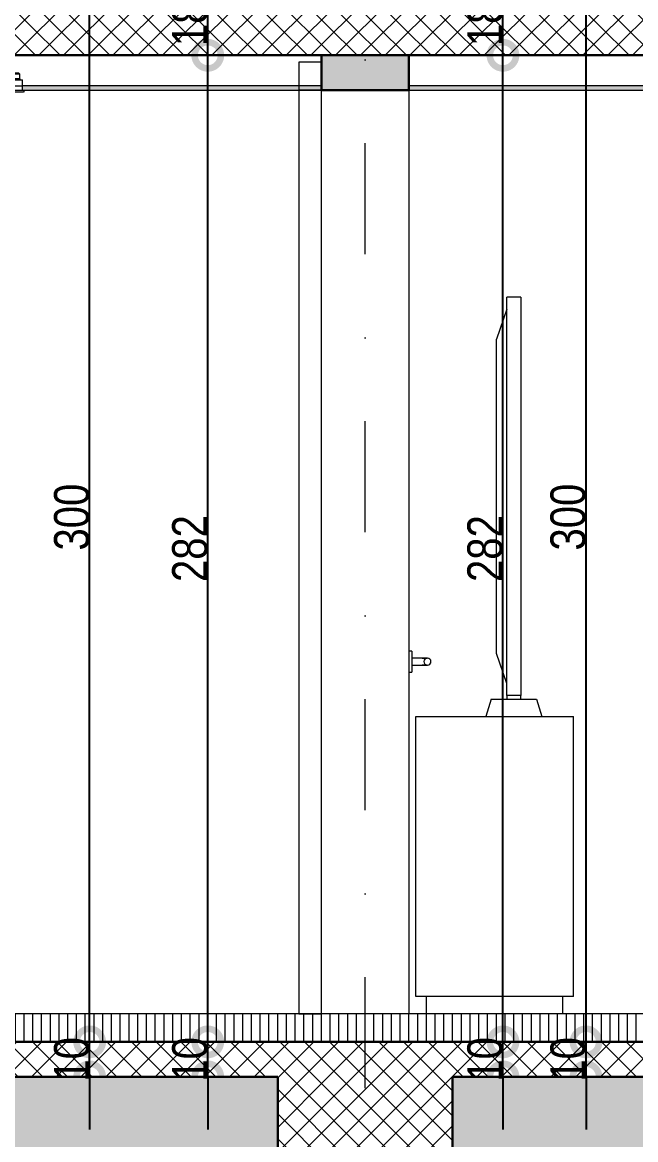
# Model space of a CAD drawing. Header units: centimetres. Extents: x 0 to 25250, y 0 to 2250.
# Drawn here: x 9905.1 to 10080.4, y 1368 to 1687.4 of the extents above; entities that cross this region are included whole.
import ezdxf

# ---------------------------------------------------------------- set-up
doc = ezdxf.new("R2010")
doc.units = ezdxf.units.CM
doc.linetypes.add('20-View-1$0$Dash', pattern=[31.75, 15.875, -15.875])
doc.linetypes.add('20-View-1$0$Dash dot', pattern=[79.375, 31.75, -23.8125, 0, -23.8125])
for name, color, linetype, lineweight in [('A-ANNO-DIMS', 7, 'Continuous', 9), ('A-CLNG', 7, 'Continuous', 15), ('A-CLNG-PATT', 7, 'Continuous', 15), ('A-DETL', 7, 'Continuous', 9), ('A-DETL-GENF', 7, 'Continuous', 9), ('A-DOOR', 7, 'Continuous', 9), ('A-DOOR-FRAM', 7, 'Continuous', 15), ('A-FLOR-FNSH', 7, 'Continuous', 9), ('A-FLOR-LEVL', 7, 'Continuous', 9), ('A-FLOR-PATT', 7, 'Continuous', 9), ('A-WALL', 7, 'Continuous', 9), ('A-WALL-PATT', 7, 'Continuous', 9), ('E-ELEC-EQPM', 7, 'Continuous', 9), ('E-LITE-EQPM', 7, 'Continuous', 9), ('I-FURN', 7, 'Continuous', 9), ('S-COLS', 7, 'Continuous', 9), ('S-GRID', 7, 'Continuous', 9)]:
    doc.layers.add(name, color=color, linetype=linetype, lineweight=lineweight)
doc.styles.add('20-View-1$0$Arial Narrow', font='ARIALN.TTF', dxfattribs={"height": 10})
doc.dimstyles.new('20-View-1$0$TEC_DIM', dxfattribs={"dimscale": 30.48, "dimtxt": 10.23431, "dimasz": 0.492126, "dimexe": 0.393701, "dimexo": 0.246063, "dimgap": 0, "dimtad": 1, "dimdec": 0, "dimzin": 0, "dimdsep": 46, "dimtxsty": '20-View-1$0$Arial Narrow', "dimblk1": '20-View-1$0$_DotSmall', "dimblk2": '20-View-1$0$_DotSmall', "dimsah": 1, "dimcen": 0.09, "dimazin": 0, "dimtfac": 1, "dimtdec": 4, "dimtix": 1, "dimtmove": 0, "dimatfit": 3, "dimfxl": 1, "dimtvp": 1, "dimtolj": 1, "dimtzin": 0, "dimarcsym": 2})
pattern_1 = [(45, (10368.9557, 1691.626), (-3.535534, 3.535534), []), (135, (10368.9557, 1691.626), (-3.535534, -3.535534), [])]

# ---------------------------------------------------------------- blocks, each defined once
blk = doc.blocks.new('TEC-DOOR-DBL - 145x200-2360308-1-1')
at = {"layer": 'A-DOOR'}
for p, q in [((-1338.34, 111.7), (-1339.14, 111.7)), ((-1338.34, 111.7), (-1338.34, 108.7)), ((-1335.34, 109.7), (-1338.34, 109.7)), ((-1338.34, 108.7), (-1338.34, 105.7)), ((-1339.14, 105.7), (-1338.34, 105.7)), ((-1338.34, 107.7), (-1335.34, 107.7))]:
    blk.add_line(p, q, dxfattribs=at)
at = {"layer": 'A-DOOR', "flags": 128}
for points in [[(-1334.97, 109.7), (-1335.03, 109.7), (-1335.09, 109.7), (-1335.15, 109.7), (-1335.21, 109.7), (-1335.27, 109.7), (-1335.33, 109.7), (-1335.34, 109.7)], [(-1335.34, 109.7), (-1335.28, 109.7), (-1335.22, 109.7), (-1335.16, 109.7), (-1335.1, 109.7), (-1335.05, 109.7), (-1334.99, 109.7), (-1334.93, 109.7), (-1334.87, 109.7), (-1334.82, 109.7), (-1334.76, 109.7), (-1334.7, 109.7), (-1334.65, 109.7), (-1334.6, 109.7), (-1334.55, 109.7), (-1334.5, 109.7), (-1334.45, 109.7), (-1334.4, 109.7), (-1334.35, 109.7), (-1334.31, 109.7), (-1334.27, 109.7), (-1334.23, 109.7), (-1334.19, 109.7), (-1334.15, 109.7), (-1334.11, 109.7), (-1334.08, 109.7), (-1334.05, 109.7), (-1334.02, 109.7), (-1333.99, 109.7), (-1333.97, 109.7), (-1333.95, 109.7)], [(-1333.94, 109.7), (-1333.96, 109.7), (-1333.99, 109.7), (-1334.01, 109.7), (-1334.04, 109.7), (-1334.07, 109.7), (-1334.11, 109.7), (-1334.14, 109.7), (-1334.18, 109.7), (-1334.22, 109.7), (-1334.26, 109.7), (-1334.3, 109.7), (-1334.34, 109.7), (-1334.39, 109.7), (-1334.43, 109.7), (-1334.48, 109.7), (-1334.53, 109.7), (-1334.58, 109.7), (-1334.64, 109.7), (-1334.69, 109.7), (-1334.74, 109.7), (-1334.8, 109.7), (-1334.86, 109.7), (-1334.91, 109.7)], [(-1335.34, 107.7), (-1335.28, 107.7), (-1335.22, 107.7), (-1335.16, 107.7), (-1335.1, 107.7), (-1335.05, 107.7), (-1334.99, 107.7), (-1334.93, 107.7), (-1334.87, 107.7), (-1334.82, 107.7), (-1334.76, 107.7), (-1334.7, 107.7), (-1334.65, 107.7), (-1334.6, 107.7), (-1334.55, 107.7), (-1334.5, 107.7), (-1334.45, 107.7), (-1334.4, 107.7), (-1334.35, 107.7), (-1334.31, 107.7), (-1334.27, 107.7), (-1334.23, 107.7), (-1334.19, 107.7), (-1334.15, 107.7), (-1334.11, 107.7), (-1334.08, 107.7), (-1334.05, 107.7), (-1334.02, 107.7), (-1333.99, 107.7), (-1333.97, 107.7), (-1333.95, 107.7)], [(-1333.94, 107.7), (-1333.96, 107.7), (-1333.99, 107.7), (-1334.01, 107.7), (-1334.04, 107.7), (-1334.07, 107.7), (-1334.11, 107.7), (-1334.14, 107.7), (-1334.18, 107.7), (-1334.22, 107.7), (-1334.26, 107.7), (-1334.3, 107.7), (-1334.34, 107.7), (-1334.39, 107.7), (-1334.43, 107.7), (-1334.48, 107.7), (-1334.53, 107.7), (-1334.58, 107.7), (-1334.64, 107.7), (-1334.69, 107.7), (-1334.74, 107.7), (-1334.8, 107.7), (-1334.86, 107.7), (-1334.91, 107.7), (-1334.97, 107.7), (-1335.03, 107.7), (-1335.09, 107.7), (-1335.15, 107.7), (-1335.21, 107.7), (-1335.27, 107.7), (-1335.33, 107.7), (-1335.34, 107.7)]]:
    blk.add_lwpolyline(points, dxfattribs=at)
at = {"layer": 'A-DOOR'}
for start, end in [(0, 180), (180, 0)]:
    blk.add_arc((-1333.84, 108.7), 1, start, end, dxfattribs=at)
blk = doc.blocks.new('TU SF 1 - Schiebetüre Aufgesetzt - ML - 885 x 2135-2435081-1-1')
at = {"layer": 'A-DOOR', "lineweight": 15}
for p, q in [((-1364.14, 272), (-1370.64, 272)), ((-1370.64, 272), (-1370.64, 8)), ((-1364.14, 8), (-1364.14, 272)), ((-1370.64, 8), (-1364.14, 8))]:
    blk.add_line(p, q, dxfattribs=at)
at = {"layer": 'A-DOOR-FRAM'}
for p, q in [((-1364.14, 280), (-1370.64, 280)), ((-1370.64, 280), (-1370.64, 272)), ((-1364.14, 272), (-1364.14, 280)), ((-1370.64, 272), (-1364.14, 272))]:
    blk.add_line(p, q, dxfattribs=at)
blk = doc.blocks.new('ШКАФ - ШКАФ-2262984-1-1')
at = {"layer": 'I-FURN', "color": 253, "true_color": 0xaaaaaa}
for p, q in [((-1337.14, 93), (-1292.14, 93)), ((-1337.14, 13), (-1337.14, 93)), ((-1292.14, 13), (-1292.14, 93)), ((-1292.14, 13), (-1337.14, 13)), ((-1334.14, 8), (-1334.14, 13)), ((-1295.14, 8), (-1295.14, 13))]:
    blk.add_line(p, q, dxfattribs=at)
blk = doc.blocks.new('TV - 85 Zoll-2243002-1-1')
at = {"layer": 'E-ELEC-EQPM', "color": 253, "true_color": 0xaaaaaa}
for p, q in [((-1311.14, 99), (-1311.14, 212.9)), ((-1307.14, 212.9), (-1311.14, 212.9)), ((-1307.14, 212.9), (-1307.14, 99)), ((-1311.14, 209.47), (-1314.14, 200.9)), ((-1314.14, 111), (-1314.14, 200.9)), ((-1311.14, 102.43), (-1314.14, 111)), ((-1315.64, 98), (-1317.14, 93)), ((-1311.14, 99), (-1311.14, 98)), ((-1307.14, 99), (-1311.14, 99)), ((-1307.14, 98), (-1307.14, 99)), ((-1302.64, 98), (-1301.14, 93))]:
    blk.add_line(p, q, dxfattribs=at)
at = {"layer": 'E-ELEC-EQPM', "color": 253, "true_color": 0xaaaaaa, "flags": 128}
for points in [[(-1315.64, 98), (-1315.42, 98), (-1314.77, 98), (-1313.74, 98), (-1312.39, 98), (-1310.83, 98), (-1309.14, 98)], [(-1309.14, 98), (-1307.46, 98), (-1305.89, 98), (-1304.55, 98), (-1303.51, 98), (-1302.86, 98), (-1302.64, 98)]]:
    blk.add_lwpolyline(points, dxfattribs=at)
blk = doc.blocks.new('20-View-1$0$_DotSmall')
at = {"color": 0, "linetype": 'ByBlock', "const_width": 0.5}
blk.add_lwpolyline([(-0.0625, 0, 1), (0.0625, 0, 1)], format="xyb", close=True, dxfattribs=at)
blk = doc.blocks.new('*D2970')
at = {"layer": 'A-ANNO-DIMS', "color": 0, "lineweight": -2, "transparency": 16777216}
for p, q in [((9958.12, 1395.96), (9958.12, 1410.96)), ((9958.12, 1385.96), (9958.12, 1395.96)), ((9962.96, 1395.96), (9970.12, 1395.96)), ((9958.12, 1385.96), (9958.12, 1370.96)), ((9962.96, 1385.96), (9970.12, 1385.96))]:
    blk.add_line(p, q, dxfattribs=at)
at = {"layer": 'A-ANNO-DIMS', "color": 0, "lineweight": -2, "transparency": 16777216, "xscale": 15, "yscale": 15, "zscale": 15}
for p, rotation in [((9958.12, 1395.96), 270), ((9958.12, 1385.96), 90)]:
    blk.add_blockref('20-View-1$0$_DotSmall', p, dxfattribs=dict(at, rotation=rotation))
at = {"layer": 'A-ANNO-DIMS', "color": 0, "transparency": 16777216, "insert": (9953.01, 1390.96), "char_height": 10, "width": 15.2053, "attachment_point": 5, "rotation": 90, "style": '20-View-1$0$Arial Narrow'}
blk.add_mtext('\\A1;10', dxfattribs=at)
blk = doc.blocks.new('*D2971')
at = {"layer": 'A-ANNO-DIMS', "color": 0, "lineweight": -2, "transparency": 16777216}
for p, q in [((9958.12, 1395.96), (9958.12, 1677.96)), ((9962.96, 1677.96), (9970.12, 1677.96)), ((9962.96, 1395.96), (9970.12, 1395.96))]:
    blk.add_line(p, q, dxfattribs=at)
at = {"layer": 'A-ANNO-DIMS', "color": 0, "lineweight": -2, "transparency": 16777216, "xscale": 15, "yscale": 15, "zscale": 15}
for p, rotation in [((9958.12, 1677.96), 90), ((9958.12, 1395.96), 270)]:
    blk.add_blockref('20-View-1$0$_DotSmall', p, dxfattribs=dict(at, rotation=rotation))
at = {"layer": 'A-ANNO-DIMS', "color": 0, "transparency": 16777216, "insert": (9953.01, 1536.96), "char_height": 10, "width": 22.8079, "attachment_point": 5, "rotation": 90, "style": '20-View-1$0$Arial Narrow'}
blk.add_mtext('\\A1;282', dxfattribs=at)
blk = doc.blocks.new('*D2972')
at = {"layer": 'A-ANNO-DIMS', "color": 0, "lineweight": -2, "transparency": 16777216}
for p, q in [((9958.12, 1677.96), (9958.12, 1695.96)), ((9962.96, 1695.96), (9970.12, 1695.96)), ((9962.96, 1677.96), (9970.12, 1677.96))]:
    blk.add_line(p, q, dxfattribs=at)
at = {"layer": 'A-ANNO-DIMS', "color": 0, "lineweight": -2, "transparency": 16777216, "xscale": 15, "yscale": 15, "zscale": 15}
for p, rotation in [((9958.12, 1695.96), 90), ((9958.12, 1677.96), 270)]:
    blk.add_blockref('20-View-1$0$_DotSmall', p, dxfattribs=dict(at, rotation=rotation))
at = {"layer": 'A-ANNO-DIMS', "color": 0, "transparency": 16777216, "insert": (9953.01, 1686.96), "char_height": 10, "width": 15.2053, "attachment_point": 5, "rotation": 90, "style": '20-View-1$0$Arial Narrow'}
blk.add_mtext('\\A1;18', dxfattribs=at)
blk = doc.blocks.new('*D2974')
at = {"layer": 'A-ANNO-DIMS', "color": 0, "lineweight": -2, "transparency": 16777216}
for p, q in [((9924.36, 1395.96), (9924.36, 1410.96)), ((9924.36, 1385.96), (9924.36, 1395.96)), ((9929.2, 1395.96), (9936.36, 1395.96)), ((9924.36, 1385.96), (9924.36, 1370.96)), ((9929.2, 1385.96), (9936.36, 1385.96))]:
    blk.add_line(p, q, dxfattribs=at)
at = {"layer": 'A-ANNO-DIMS', "color": 0, "lineweight": -2, "transparency": 16777216, "xscale": 15, "yscale": 15, "zscale": 15}
for p, rotation in [((9924.36, 1395.96), 270), ((9924.36, 1385.96), 90)]:
    blk.add_blockref('20-View-1$0$_DotSmall', p, dxfattribs=dict(at, rotation=rotation))
at = {"layer": 'A-ANNO-DIMS', "color": 0, "transparency": 16777216, "insert": (9919.25, 1390.96), "char_height": 10, "width": 15.2053, "attachment_point": 5, "rotation": 90, "style": '20-View-1$0$Arial Narrow'}
blk.add_mtext('\\A1;10', dxfattribs=at)
blk = doc.blocks.new('*D2975')
at = {"layer": 'A-ANNO-DIMS', "color": 0, "lineweight": -2, "transparency": 16777216}
for p, q in [((9924.36, 1395.96), (9924.36, 1695.96)), ((9929.2, 1695.96), (9936.36, 1695.96)), ((9929.2, 1395.96), (9936.36, 1395.96))]:
    blk.add_line(p, q, dxfattribs=at)
at = {"layer": 'A-ANNO-DIMS', "color": 0, "lineweight": -2, "transparency": 16777216, "xscale": 15, "yscale": 15, "zscale": 15}
for p, rotation in [((9924.36, 1695.96), 90), ((9924.36, 1395.96), 270)]:
    blk.add_blockref('20-View-1$0$_DotSmall', p, dxfattribs=dict(at, rotation=rotation))
at = {"layer": 'A-ANNO-DIMS', "color": 0, "transparency": 16777216, "insert": (9919.25, 1545.96), "char_height": 10, "width": 22.8079, "attachment_point": 5, "rotation": 90, "style": '20-View-1$0$Arial Narrow'}
blk.add_mtext('\\A1;300', dxfattribs=at)
blk = doc.blocks.new('*D2977')
at = {"layer": 'A-ANNO-DIMS', "color": 0, "lineweight": -2, "transparency": 16777216}
for p, q in [((10042.5, 1395.96), (10042.5, 1410.96)), ((10042.5, 1385.96), (10042.5, 1395.96)), ((10047.35, 1395.96), (10054.5, 1395.96)), ((10042.5, 1385.96), (10042.5, 1370.96)), ((10047.35, 1385.96), (10054.5, 1385.96))]:
    blk.add_line(p, q, dxfattribs=at)
at = {"layer": 'A-ANNO-DIMS', "color": 0, "lineweight": -2, "transparency": 16777216, "xscale": 15, "yscale": 15, "zscale": 15}
for p, rotation in [((10042.5, 1395.96), 270), ((10042.5, 1385.96), 90)]:
    blk.add_blockref('20-View-1$0$_DotSmall', p, dxfattribs=dict(at, rotation=rotation))
at = {"layer": 'A-ANNO-DIMS', "color": 0, "transparency": 16777216, "insert": (10037.39, 1390.96), "char_height": 10, "width": 15.2053, "attachment_point": 5, "rotation": 90, "style": '20-View-1$0$Arial Narrow'}
blk.add_mtext('\\A1;10', dxfattribs=at)
blk = doc.blocks.new('*D2978')
at = {"layer": 'A-ANNO-DIMS', "color": 0, "lineweight": -2, "transparency": 16777216}
for p, q in [((10042.5, 1395.96), (10042.5, 1677.96)), ((10047.35, 1677.96), (10054.5, 1677.96)), ((10047.35, 1395.96), (10054.5, 1395.96))]:
    blk.add_line(p, q, dxfattribs=at)
at = {"layer": 'A-ANNO-DIMS', "color": 0, "lineweight": -2, "transparency": 16777216, "xscale": 15, "yscale": 15, "zscale": 15}
for p, rotation in [((10042.5, 1677.96), 90), ((10042.5, 1395.96), 270)]:
    blk.add_blockref('20-View-1$0$_DotSmall', p, dxfattribs=dict(at, rotation=rotation))
at = {"layer": 'A-ANNO-DIMS', "color": 0, "transparency": 16777216, "insert": (10037.39, 1536.96), "char_height": 10, "width": 22.8079, "attachment_point": 5, "rotation": 90, "style": '20-View-1$0$Arial Narrow'}
blk.add_mtext('\\A1;282', dxfattribs=at)
blk = doc.blocks.new('*D2979')
at = {"layer": 'A-ANNO-DIMS', "color": 0, "lineweight": -2, "transparency": 16777216}
for p, q in [((10042.5, 1677.96), (10042.5, 1695.96)), ((10047.35, 1695.96), (10054.5, 1695.96)), ((10047.35, 1677.96), (10054.5, 1677.96))]:
    blk.add_line(p, q, dxfattribs=at)
at = {"layer": 'A-ANNO-DIMS', "color": 0, "lineweight": -2, "transparency": 16777216, "xscale": 15, "yscale": 15, "zscale": 15}
for p, rotation in [((10042.5, 1695.96), 90), ((10042.5, 1677.96), 270)]:
    blk.add_blockref('20-View-1$0$_DotSmall', p, dxfattribs=dict(at, rotation=rotation))
at = {"layer": 'A-ANNO-DIMS', "color": 0, "transparency": 16777216, "insert": (10037.39, 1686.96), "char_height": 10, "width": 15.2053, "attachment_point": 5, "rotation": 90, "style": '20-View-1$0$Arial Narrow'}
blk.add_mtext('\\A1;18', dxfattribs=at)
blk = doc.blocks.new('*D2981')
at = {"layer": 'A-ANNO-DIMS', "color": 0, "lineweight": -2, "transparency": 16777216}
for p, q in [((10066.24, 1395.96), (10066.24, 1410.96)), ((10066.24, 1385.96), (10066.24, 1395.96)), ((10071.08, 1395.96), (10078.24, 1395.96)), ((10066.24, 1385.96), (10066.24, 1370.96)), ((10071.08, 1385.96), (10078.24, 1385.96))]:
    blk.add_line(p, q, dxfattribs=at)
at = {"layer": 'A-ANNO-DIMS', "color": 0, "lineweight": -2, "transparency": 16777216, "xscale": 15, "yscale": 15, "zscale": 15}
for p, rotation in [((10066.24, 1395.96), 270), ((10066.24, 1385.96), 90)]:
    blk.add_blockref('20-View-1$0$_DotSmall', p, dxfattribs=dict(at, rotation=rotation))
at = {"layer": 'A-ANNO-DIMS', "color": 0, "transparency": 16777216, "insert": (10061.13, 1390.96), "char_height": 10, "width": 15.2053, "attachment_point": 5, "rotation": 90, "style": '20-View-1$0$Arial Narrow'}
blk.add_mtext('\\A1;10', dxfattribs=at)
blk = doc.blocks.new('*D2982')
at = {"layer": 'A-ANNO-DIMS', "color": 0, "lineweight": -2, "transparency": 16777216}
for p, q in [((10066.24, 1395.96), (10066.24, 1695.96)), ((10071.08, 1695.96), (10078.24, 1695.96)), ((10071.08, 1395.96), (10078.24, 1395.96))]:
    blk.add_line(p, q, dxfattribs=at)
at = {"layer": 'A-ANNO-DIMS', "color": 0, "lineweight": -2, "transparency": 16777216, "xscale": 15, "yscale": 15, "zscale": 15}
for p, rotation in [((10066.24, 1695.96), 90), ((10066.24, 1395.96), 270)]:
    blk.add_blockref('20-View-1$0$_DotSmall', p, dxfattribs=dict(at, rotation=rotation))
at = {"layer": 'A-ANNO-DIMS', "color": 0, "transparency": 16777216, "insert": (10061.13, 1545.96), "char_height": 10, "width": 22.8079, "attachment_point": 5, "rotation": 90, "style": '20-View-1$0$Arial Narrow'}
blk.add_mtext('\\A1;300', dxfattribs=at)
blk = doc.blocks.new('ClearAccent-RS060B-3D - 1xLED5-36-_830-1748929-1-1')
at = {"layer": 'E-LITE-EQPM', "lineweight": 5}
for p, q in [((-1458.72, 275), (-1458.72, 273.32)), ((-1458.72, 275), (-1455.18, 275)), ((-1457.89, 275.24), (-1458.14, 275)), ((-1457.54, 277), (-1457.89, 276.64)), ((-1457.89, 276.64), (-1457.89, 275.24)), ((-1454.14, 276.64), (-1457.89, 276.64)), ((-1457.89, 275.24), (-1454.14, 275.24)), ((-1454.14, 275.24), (-1457.89, 275.24)), ((-1457.54, 277), (-1454.14, 277)), ((-1457.44, 275.24), (-1457.44, 275)), ((-1455.14, 273.15), (-1455.14, 275.11)), ((-1455.14, 275.11), (-1453.14, 275.11)), ((-1454.14, 277), (-1450.75, 277)), ((-1450.39, 276.64), (-1454.14, 276.64)), ((-1454.14, 275.24), (-1450.39, 275.24)), ((-1450.39, 275.24), (-1454.14, 275.24)), ((-1453.14, 275.11), (-1453.14, 273.15)), ((-1453.11, 275), (-1449.57, 275)), ((-1450.85, 275), (-1450.85, 275.24)), ((-1450.39, 276.64), (-1450.75, 277)), ((-1450.39, 275.24), (-1450.39, 276.64)), ((-1450.15, 275), (-1450.39, 275.24)), ((-1449.57, 273.32), (-1449.57, 275)), ((-1459.14, 272), (-1459.14, 271.5)), ((-1459.02, 272), (-1454.14, 272)), ((-1454.14, 271.5), (-1459.02, 271.5)), ((-1458.72, 273.32), (-1458.64, 273.25)), ((-1458.72, 273.32), (-1455.18, 273.32)), ((-1458.64, 273.25), (-1458.64, 272)), ((-1458.64, 273.25), (-1455.18, 273.25)), ((-1455.14, 273.03), (-1455.14, 273.15)), ((-1455.14, 273.15), (-1453.14, 273.15)), ((-1453.14, 273.03), (-1455.14, 273.03)), ((-1454.14, 272), (-1449.27, 272)), ((-1449.27, 271.5), (-1454.14, 271.5)), ((-1453.14, 273.15), (-1453.14, 273.03)), ((-1453.11, 273.32), (-1449.57, 273.32)), ((-1453.11, 273.25), (-1449.64, 273.25)), ((-1449.64, 273.25), (-1449.57, 273.32)), ((-1449.64, 272), (-1449.64, 273.25)), ((-1449.14, 271.5), (-1449.14, 272))]:
    blk.add_line(p, q, dxfattribs=at)
blk = doc.blocks.new('ClearAccent-RS060B-3D - 1xLED5-36-_830-V11-1-1')
at = {"layer": 'E-LITE-EQPM', "lineweight": 5}
for p, q in [((-1459.14, 271.83), (-1459.14, 271.5)), ((-1459.02, 271.5), (-1459.02, 271.5)), ((-1449.64, 273.25), (-1449.57, 273.32)), ((-1449.27, 271.5), (-1449.27, 271.5)), ((-1449.14, 271.5), (-1449.14, 272))]:
    blk.add_line(p, q, dxfattribs=at)

msp = doc.modelspace()

# ---------------------------------------------------------------- hatches: boundary and pattern name
at = {"layer": 'A-CLNG-PATT', "true_color": 0xffff80}
h = msp.add_hatch(color=51, dxfattribs=at)
h.paths.add_polyline_path([(9806.29, 1667.96), (9816.12, 1667.96), (9816.12, 1669.21), (9745.12, 1669.21), (9745.12, 1667.96), (9802.38, 1667.96)])
h.paths.add_polyline_path([(9990.62, 1667.96), (9990.62, 1669.21), (9905.12, 1669.21), (9905.12, 1667.96), (9962.76, 1667.96)])
h.paths.add_polyline_path([(9618.52, 1667.96), (9651.12, 1667.96), (9651.12, 1669.21), (9610.62, 1669.21), (9610.62, 1667.96)])
h.paths.add_polyline_path([(9660.12, 1667.96), (9736.12, 1667.96), (9736.12, 1669.21), (9660.12, 1669.21)])
h.paths.add_polyline_path([(9895.74, 1667.96), (9896.12, 1667.96), (9896.12, 1669.21), (9825.12, 1669.21), (9825.12, 1667.96), (9892.35, 1667.96)])
h = msp.add_hatch(color=51, dxfattribs=at)
h.paths.add_polyline_path([(10291.36, 1667.96), (10331.12, 1667.96), (10331.12, 1669.21), (10329.82, 1669.21), (10329.67, 1669), (10329.51, 1669.11), (10329.51, 1669.21), (10261.66, 1669.21), (10261.73, 1669.11), (10261.57, 1669), (10261.42, 1669.21), (10260.12, 1669.21), (10260.12, 1667.96), (10275.71, 1667.96)])
h.paths.add_polyline_path([(10645.62, 1667.96), (10645.62, 1669.21), (10501.66, 1669.21), (10501.73, 1669.11), (10501.57, 1669), (10501.42, 1669.21), (10500.12, 1669.21), (10500.12, 1667.96), (10619.95, 1667.96)])
h.paths.add_polyline_path([(10017.53, 1667.96), (10091.12, 1667.96), (10091.12, 1669.21), (10089.82, 1669.21), (10089.67, 1669), (10089.51, 1669.11), (10089.51, 1669.21), (10015.62, 1669.21), (10015.62, 1667.96)])
h.paths.add_polyline_path([(10100.12, 1667.96), (10171.12, 1667.96), (10171.12, 1669.21), (10169.82, 1669.21), (10169.67, 1669), (10169.51, 1669.11), (10169.51, 1669.21), (10101.66, 1669.21), (10101.73, 1669.11), (10101.57, 1669), (10101.42, 1669.21), (10100.12, 1669.21), (10100.12, 1667.98)])
h.paths.add_polyline_path([(10491.11, 1667.96), (10491.12, 1667.96), (10491.11, 1669.21), (10489.82, 1669.21), (10489.67, 1669), (10489.51, 1669.11), (10489.51, 1669.21), (10421.66, 1669.21), (10421.73, 1669.11), (10421.57, 1669), (10421.42, 1669.21), (10420.12, 1669.21), (10420.12, 1667.96), (10490.96, 1667.96)])
h.paths.add_polyline_path([(10180.12, 1667.96), (10251.12, 1667.96), (10251.12, 1669.21), (10249.82, 1669.21), (10249.67, 1669), (10249.51, 1669.11), (10249.51, 1669.21), (10181.66, 1669.21), (10181.73, 1669.11), (10181.57, 1669), (10181.42, 1669.21), (10180.12, 1669.21), (10180.12, 1667.98)])
h.paths.add_polyline_path([(10411.11, 1667.96), (10411.12, 1667.96), (10411.11, 1669.21), (10409.82, 1669.21), (10409.67, 1669), (10409.51, 1669.11), (10409.51, 1669.21), (10341.66, 1669.21), (10341.73, 1669.11), (10341.57, 1669), (10341.42, 1669.21), (10340.12, 1669.21), (10340.12, 1667.96), (10410.96, 1667.96)])
at = {"layer": 'A-DETL-GENF'}
h = msp.add_hatch(dxfattribs=at)
h.set_pattern_fill('FP1_13', color=256, style=0, pattern_type=2)
h.set_pattern_definition([(0, (10368.956, 1691.626), (19.05, 19.05), [19.05, -19.05]), (0, (10368.956, 1698.77), (19.05, 19.05), [19.05, -19.05]), (0, (10368.956, 1705.913), (19.05, 19.05), [19.05, -19.05]), (90, (10371.337, 1708.295), (-19.05, 19.05), [19.05, -19.05]), (90, (10378.48, 1708.295), (-19.05, 19.05), [19.05, -19.05]), (90, (10385.625, 1708.295), (-19.05, 19.05), [19.05, -19.05])])
h.paths.add_polyline_path([(11256.99, 1278.99), (11371.03, 1278.99), (11371.03, 1365.96), (11150.62, 1365.96), (11150.62, 1295.96), (11145.62, 1295.96), (11145.62, 1281.96), (11147.25, 1281.96), (11147.25, 1278.99), (11245.85, 1278.99)])
h.paths.add_polyline_path([(9569.14, 1278.99), (9569.14, 1281.96), (9570.62, 1281.96), (9570.62, 1295.96), (9555.62, 1295.96), (9555.62, 1365.96), (9368.16, 1365.96), (9368.16, 1278.99), (9568.5, 1278.99)])
h.paths.add_polyline_path([(9626.91, 1278.99), (9976.64, 1278.99), (9976.64, 1281.96), (9978.12, 1281.96), (9978.12, 1385.96), (9620.62, 1385.96), (9620.62, 1281.96), (9622.2, 1281.96), (9622.2, 1278.99)])
h.paths.add_polyline_path([(10029.7, 1278.99), (10619.14, 1278.99), (10619.14, 1281.96), (10620.62, 1281.96), (10620.62, 1385.96), (10028.12, 1385.96), (10028.12, 1281.96), (10029.7, 1281.96), (10029.7, 1279.42)])
h.paths.add_polyline_path([(11113.76, 1278.99), (11113.76, 1281.96), (11115.62, 1281.96), (11115.62, 1375.96), (10670.62, 1375.96), (10670.62, 1281.96), (10672.2, 1281.96), (10672.2, 1278.99), (11109.56, 1278.99)])
at = {"layer": 'A-FLOR-PATT'}
h = msp.add_hatch(dxfattribs=at)
h.set_pattern_fill('FP1_11', color=256, style=0, pattern_type=2)
h.set_pattern_definition(pattern_1)
h.paths.add_polyline_path([(10267.89, 1677.96), (11130.62, 1677.96), (11130.62, 1695.96), (9570.62, 1695.96), (9570.62, 1677.96), (10263.98, 1677.96)])
at = {"layer": 'A-FLOR-PATT', "true_color": 0x787878}
h = msp.add_hatch(dxfattribs=at)
h.set_pattern_fill('FP1_5', color=8, style=0, pattern_type=2)
h.set_pattern_definition([(270, (10350.6187, 1403.965), (2.5, 2e-16), [])])
h.paths.add_polyline_path([(10645.62, 1395.96), (10645.62, 1403.96), (9570.62, 1403.96), (9570.62, 1395.96), (10619.95, 1395.96)])
at = {"layer": 'A-FLOR-PATT'}
h = msp.add_hatch(dxfattribs=at)
h.set_pattern_fill('FP1_11', color=256, style=0, pattern_type=2)
h.set_pattern_definition(pattern_1)
h.paths.add_polyline_path([(9570.62, 1385.96), (10670.62, 1385.96), (10670.62, 1395.96), (9570.62, 1395.96), (9570.62, 1395.27)])
at = {"layer": 'A-WALL-PATT', "true_color": 0x808080}
msp.add_hatch(color=8, dxfattribs=at).paths.add_polyline_path([(10009.71, 1667.96), (10015.62, 1667.96), (10015.62, 1677.96), (9990.62, 1677.96), (9990.62, 1667.96), (9994.06, 1667.96)])
at = {"layer": 'A-WALL-PATT'}
h = msp.add_hatch(dxfattribs=at)
h.set_pattern_fill('FP1_11', color=256, style=0, pattern_type=2)
h.set_pattern_definition(pattern_1)
h.paths.add_polyline_path([(10005.02, 1279.42), (10006.93, 1281.96), (10028.12, 1281.96), (10028.12, 1385.96), (9978.12, 1385.96), (9978.12, 1281.96), (9999.31, 1281.96), (10001.21, 1284.5), (10003.12, 1281.96)])

# ---------------------------------------------------------------- linework, layer by layer
at = {"layer": 'A-CLNG', "lineweight": 5}
for p, q in [((9990.62, 1669.21), (9905.12, 1669.21)), ((9905.49, 1667.96), (9990.62, 1667.96)), ((9990.62, 1667.96), (9990.62, 1669.21)), ((10089.58, 1669.21), (10015.62, 1669.21)), ((10015.62, 1669.21), (10015.62, 1667.96)), ((10015.62, 1667.96), (10090.62, 1667.96))]:
    msp.add_line(p, q, dxfattribs=at)
at = {"layer": 'A-DETL', "color": 7, "lineweight": 30}
for p, q in [((9990.62, 1677.96), (10015.62, 1677.96)), ((9978.12, 1385.96), (9620.62, 1385.96)), ((9978.12, 1281.96), (9978.12, 1385.96)), ((10620.62, 1385.96), (10028.12, 1385.96)), ((10028.12, 1385.96), (10028.12, 1281.96))]:
    msp.add_line(p, q, dxfattribs=at)
at = {"layer": 'A-FLOR-FNSH', "lineweight": 30}
for p, q in [((9595.62, 1677.96), (9990.62, 1677.96)), ((10015.62, 1677.96), (10645.62, 1677.96)), ((9570.62, 1395.96), (10645.62, 1395.96))]:
    msp.add_line(p, q, dxfattribs=at)
at = {"layer": 'A-FLOR-FNSH'}
msp.add_line((10114.62, 1403.96), (9570.62, 1403.96), dxfattribs=at)
at = {"layer": 'A-FLOR-LEVL', "linetype": '20-View-1$0$Dash'}
msp.add_line((9473.2, 1395.96), (11311.87, 1395.96), dxfattribs=at)
at = {"layer": 'A-WALL', "lineweight": 30}
for p, q in [((9990.62, 1677.96), (9990.62, 1667.96)), ((10015.62, 1667.96), (10015.62, 1677.96)), ((9990.62, 1667.96), (10015.62, 1667.96))]:
    msp.add_line(p, q, dxfattribs=at)
at = {"layer": 'S-COLS'}
msp.add_line((10015.62, 1667.96), (10015.62, 1403.96), dxfattribs=at)
at = {"layer": 'S-GRID', "color": 1, "linetype": '20-View-1$0$Dash dot', "lineweight": 18, "true_color": 0xff0000}
msp.add_line((10003.12, 1303.22), (10003.12, 2048.06), dxfattribs=at)

# ---------------------------------------------------------------- block references
at = {"layer": 'A-DOOR', "lineweight": 15}
msp.add_blockref('TU SF 1 - Schiebetüre Aufgesetzt - ML - 885 x 2135-2435081-1-1', (11354.76, 1395.96), dxfattribs=at)
at = {"layer": 'A-DOOR'}
msp.add_blockref('TEC-DOOR-DBL - 145x200-2360308-1-1', (11354.76, 1395.96), dxfattribs=at)
at = {"layer": 'E-ELEC-EQPM', "color": 253, "true_color": 0xaaaaaa}
msp.add_blockref('TV - 85 Zoll-2243002-1-1', (11354.76, 1395.96), dxfattribs=at)
at = {"layer": 'E-LITE-EQPM', "lineweight": 5}
for name in ['ClearAccent-RS060B-3D - 1xLED5-36-_830-1748929-1-1', 'ClearAccent-RS060B-3D - 1xLED5-36-_830-V11-1-1']:
    msp.add_blockref(name, (11354.76, 1395.96), dxfattribs=at)
at = {"layer": 'I-FURN', "color": 253, "true_color": 0xaaaaaa}
msp.add_blockref('ШКАФ - ШКАФ-2262984-1-1', (11354.76, 1395.96), dxfattribs=at)

# ---------------------------------------------------------------- dimensions: what is measured, and where the dimension line sits
at = {"layer": 'A-ANNO-DIMS'}
for base, p1, p2, override, picture, middle in [((9924.36, 1695.96), (9921.7, 1395.96), (9921.7, 1695.96), {"dimpost": '<>', "dimfxl": 300}, '*D2975', (9919.25, 1545.96)), ((9958.12, 1695.96), (9955.46, 1677.96), (9955.46, 1695.96), {"dimpost": '<>', "dimfxl": 18}, '*D2972', (9953.01, 1686.96)), ((10042.5, 1695.96), (10039.85, 1677.96), (10039.85, 1695.96), {"dimpost": '<>', "dimfxl": 18}, '*D2979', (10037.39, 1686.96)), ((10066.24, 1695.96), (10063.58, 1395.96), (10063.58, 1695.96), {"dimpost": '<>', "dimfxl": 300}, '*D2982', (10061.13, 1545.96)), ((9958.12, 1677.96), (9955.46, 1395.96), (9955.46, 1677.96), {"dimpost": '<>', "dimfxl": 282}, '*D2971', (9953.01, 1536.96)), ((10042.5, 1677.96), (10039.85, 1395.96), (10039.85, 1677.96), {"dimpost": '<>', "dimfxl": 282}, '*D2978', (10037.39, 1536.96)), ((9924.36, 1395.96), (9921.7, 1385.96), (9921.7, 1395.96), {"dimpost": '<>', "dimfxl": 10}, '*D2974', (9919.25, 1390.96)), ((9958.12, 1395.96), (9955.46, 1385.96), (9955.46, 1395.96), {"dimpost": '<>', "dimfxl": 10}, '*D2970', (9953.01, 1390.96)), ((10042.5, 1395.96), (10039.85, 1385.96), (10039.85, 1395.96), {"dimpost": '<>', "dimfxl": 10}, '*D2977', (10037.39, 1390.96)), ((10066.24, 1395.96), (10063.58, 1385.96), (10063.58, 1395.96), {"dimpost": '<>', "dimfxl": 10}, '*D2981', (10061.13, 1390.96))]:
    dim = msp.add_linear_dim(base=base, p1=p1, p2=p2, angle=90, dimstyle='20-View-1$0$TEC_DIM', override=override, dxfattribs=at)
    dim.commit()
    dim.dimension.update_dxf_attribs({"geometry": picture, "text_midpoint": middle})

doc.saveas('drawing.dxf')
